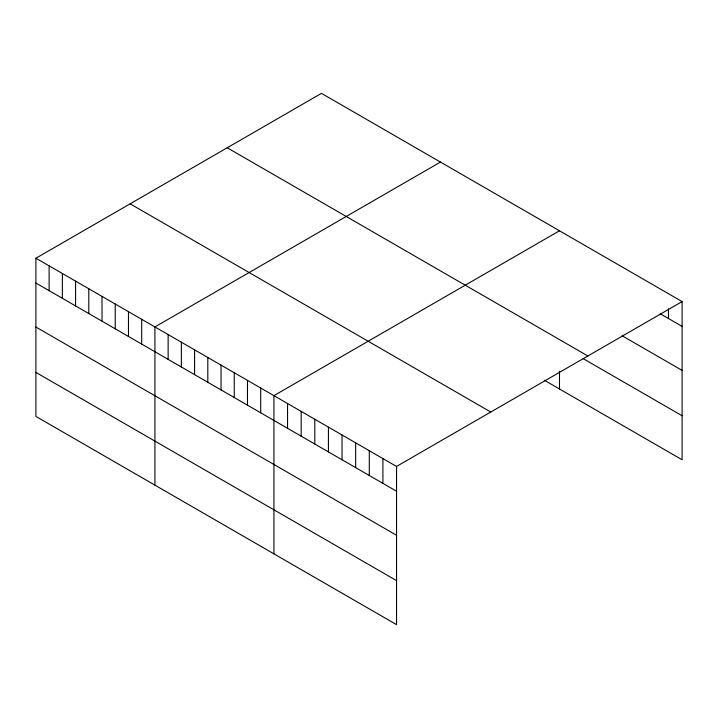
<?xml version="1.0" encoding="UTF-8"?>
<svg xmlns="http://www.w3.org/2000/svg" width="718" height="718" viewBox="0 0 718 718"><rect width="100%" height="100%" fill="white"/><g stroke="black" fill="none" stroke-linecap="round" stroke-linejoin="round"><path stroke-width="1.08" d="M35.9 258.229L396.542 466.44L396.542 624.642L35.9 416.422L35.9 258.229L321.458 93.358L682.1 301.578L682.1 459.771L544.37 380.253M440.466 162.071L154.917 326.932L154.917 485.135M559.484 230.783L273.926 395.645L273.926 553.847M396.542 466.44L682.1 301.578M660.3 313.784L682.1 326.376M622.156 335.782L682.1 370.398M227.22 147.764L587.871 355.984M583.097 358.596L682.1 415.749M130.129 203.822L490.78 412.042M35.9 283.018L396.542 491.238M35.9 327.04L396.542 535.26M35.9 372.4L396.542 580.611M668.476 308.803L668.476 318.505M559.484 371.161L559.484 388.985M382.918 458.578L382.918 483.367M369.294 450.707L369.294 475.504M355.67 442.844L355.67 467.633M342.046 434.982L342.046 459.771M328.422 427.111L328.422 451.909M314.798 419.249L314.798 444.038M301.174 411.378L301.174 436.176M287.55 403.516L287.55 428.305M260.706 388.016L260.706 412.805M247.477 380.378L247.477 405.167M234.256 372.741L234.256 397.539M221.036 365.112L221.036 389.901M207.807 357.474L207.807 382.263M194.587 349.837L194.587 374.634M181.358 342.208L181.358 366.997M168.138 334.57L168.138 359.368M141.688 319.304L141.688 344.093M128.468 311.666L128.468 336.464M115.239 304.037L115.239 328.826M102.019 296.399L102.019 321.188M88.799 288.762L88.799 313.56M75.57 281.133L75.57 305.922M62.349 273.495L62.349 298.284M49.12 265.857L49.12 290.655"/></g></svg>
